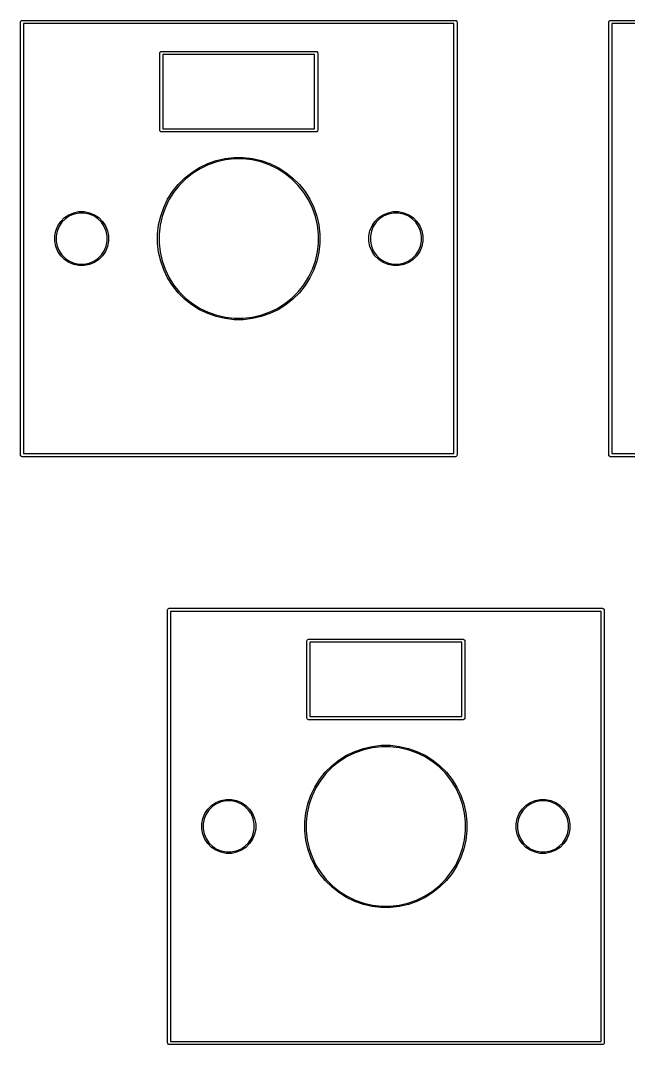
# Model space of a CAD drawing. Extents: x -11 to 295, y -114 to 10.
# Drawn here: x 78.45 to 98.09, y -45.05 to -11.95 of the extents above; entities that cross this region are included whole.
import ezdxf

# ---------------------------------------------------------------- set-up
doc = ezdxf.new("R2010")
doc.units = 0
doc.layers.add('BLACK', color=7, linetype='CONTINUOUS')

msp = doc.modelspace()

# ---------------------------------------------------------------- linework, layer by layer
at = {"layer": 'BLACK', "linetype": 'CONTINUOUS'}
for p, q in [((78.45, -12), (78.453806, -11.980866)), ((78.45, -26), (78.45, -12)), ((78.453806, -11.980866), (78.480866, -11.953806)), ((78.480866, -11.953806), (78.5, -11.95)), ((78.5, -11.95), (92.5, -11.95)), ((78.55, -12.05), (78.55, -25.95)), ((92.45, -12.05), (78.55, -12.05)), ((92.45, -25.95), (92.45, -12.05)), ((92.5, -11.95), (92.519134, -11.953806)), ((92.519134, -11.953806), (92.546194, -11.980866)), ((92.546194, -11.980866), (92.55, -12)), ((92.55, -12), (92.55, -26)), ((97.45, -12), (97.453806, -11.980866)), ((97.45, -26), (97.45, -12)), ((97.453806, -11.980866), (97.480866, -11.953806)), ((97.480866, -11.953806), (97.5, -11.95)), ((97.5, -11.95), (111.5, -11.95)), ((97.55, -12.05), (97.55, -25.95)), ((111.45, -12.05), (97.55, -12.05)), ((82.95, -13), (82.953806, -12.980866)), ((82.95, -15.5), (82.95, -13)), ((82.953806, -12.980866), (82.980866, -12.953806)), ((82.980866, -12.953806), (83, -12.95)), ((83, -12.95), (88, -12.95)), ((83.05, -13.05), (83.05, -15.45)), ((87.95, -13.05), (83.05, -13.05)), ((87.95, -15.45), (87.95, -13.05)), ((88, -12.95), (88.019134, -12.953806)), ((88.019134, -12.953806), (88.046194, -12.980866)), ((88.046194, -12.980866), (88.05, -13)), ((88.05, -13), (88.05, -15.5)), ((82.953806, -15.519134), (82.95, -15.5)), ((82.980866, -15.546194), (82.953806, -15.519134)), ((83, -15.55), (82.980866, -15.546194)), ((88, -15.55), (83, -15.55)), ((83.05, -15.45), (87.95, -15.45)), ((88.019134, -15.546194), (88, -15.55)), ((88.046194, -15.519134), (88.019134, -15.546194)), ((88.05, -15.5), (88.046194, -15.519134)), ((84.495456, -16.574816), (84.773307, -16.477592)), ((84.786025, -16.521739), (84.513038, -16.617262)), ((84.773307, -16.477592), (85.060296, -16.412089)), ((85.067992, -16.457382), (84.786025, -16.521739)), ((85.060296, -16.412089), (85.352815, -16.37913)), ((85.355391, -16.425), (85.067992, -16.457382)), ((85.352815, -16.37913), (85.647185, -16.37913)), ((85.644609, -16.425), (85.355391, -16.425)), ((85.932008, -16.457382), (85.644609, -16.425)), ((85.647185, -16.37913), (85.939704, -16.412089)), ((86.213975, -16.521739), (85.932008, -16.457382)), ((85.939704, -16.412089), (86.226693, -16.477592)), ((86.486962, -16.617262), (86.213975, -16.521739)), ((86.226693, -16.477592), (86.504544, -16.574816)), ((83.75084, -17.042689), (83.980988, -16.859153)), ((83.980988, -16.859153), (84.230238, -16.702539)), ((84.252461, -16.742749), (84.007574, -16.896622)), ((84.230238, -16.702539), (84.495456, -16.574816)), ((84.513038, -16.617262), (84.252461, -16.742749)), ((86.747539, -16.742749), (86.486962, -16.617262)), ((86.504544, -16.574816), (86.769762, -16.702539)), ((86.992426, -16.896622), (86.747539, -16.742749)), ((86.769762, -16.702539), (87.019012, -16.859153)), ((87.019012, -16.859153), (87.24916, -17.042689)), ((83.542689, -17.25084), (83.75084, -17.042689)), ((83.781454, -17.076946), (83.576946, -17.281454)), ((84.007574, -16.896622), (83.781454, -17.076946)), ((87.218546, -17.076946), (86.992426, -16.896622)), ((87.423054, -17.281454), (87.218546, -17.076946)), ((87.24916, -17.042689), (87.457311, -17.25084)), ((83.202539, -17.730238), (83.359153, -17.480988)), ((83.396622, -17.507574), (83.242749, -17.752461)), ((83.359153, -17.480988), (83.542689, -17.25084)), ((83.576946, -17.281454), (83.396622, -17.507574)), ((87.603378, -17.507574), (87.423054, -17.281454)), ((87.457311, -17.25084), (87.640847, -17.480988)), ((87.757251, -17.752461), (87.603378, -17.507574)), ((87.640847, -17.480988), (87.797461, -17.730238)), ((83.074816, -17.995456), (83.202539, -17.730238)), ((83.242749, -17.752461), (83.117262, -18.013038)), ((87.882738, -18.013038), (87.757251, -17.752461)), ((87.797461, -17.730238), (87.925184, -17.995456)), ((80.012528, -18.228319), (80.171001, -18.162677)), ((80.171001, -18.162677), (80.339235, -18.129213)), ((80.343745, -18.175), (80.184356, -18.206704)), ((80.339235, -18.129213), (80.510765, -18.129213)), ((80.506255, -18.175), (80.343745, -18.175)), ((80.665644, -18.206704), (80.506255, -18.175)), ((80.510765, -18.129213), (80.678999, -18.162677)), ((80.678999, -18.162677), (80.837472, -18.228319)), ((82.977592, -18.273307), (83.074816, -17.995456)), ((83.117262, -18.013038), (83.021739, -18.286025)), ((87.978261, -18.286025), (87.882738, -18.013038)), ((87.925184, -17.995456), (88.022408, -18.273307)), ((90.162528, -18.228319), (90.321001, -18.162677)), ((90.321001, -18.162677), (90.489235, -18.129213)), ((90.493745, -18.175), (90.334356, -18.206704)), ((90.489235, -18.129213), (90.660765, -18.129213)), ((90.656255, -18.175), (90.493745, -18.175)), ((90.815644, -18.206704), (90.656255, -18.175)), ((90.660765, -18.129213), (90.828999, -18.162677)), ((90.828999, -18.162677), (90.987472, -18.228319)), ((79.653319, -18.587528), (79.748616, -18.444906)), ((79.784181, -18.474093), (79.693894, -18.609216)), ((79.748616, -18.444906), (79.869906, -18.323616)), ((79.899093, -18.359181), (79.784181, -18.474093)), ((79.869906, -18.323616), (80.012528, -18.228319)), ((80.034216, -18.268894), (79.899093, -18.359181)), ((80.184356, -18.206704), (80.034216, -18.268894)), ((80.815784, -18.268894), (80.665644, -18.206704)), ((80.950907, -18.359181), (80.815784, -18.268894)), ((80.837472, -18.228319), (80.980094, -18.323616)), ((81.065819, -18.474093), (80.950907, -18.359181)), ((80.980094, -18.323616), (81.101384, -18.444906)), ((81.156106, -18.609216), (81.065819, -18.474093)), ((81.101384, -18.444906), (81.196681, -18.587528)), ((82.912089, -18.560296), (82.977592, -18.273307)), ((83.021739, -18.286025), (82.957382, -18.567992)), ((88.042618, -18.567992), (87.978261, -18.286025)), ((88.022408, -18.273307), (88.087911, -18.560296)), ((89.803319, -18.587528), (89.898616, -18.444906)), ((89.934181, -18.474093), (89.843894, -18.609216)), ((89.898616, -18.444906), (90.019906, -18.323616)), ((90.049093, -18.359181), (89.934181, -18.474093)), ((90.019906, -18.323616), (90.162528, -18.228319)), ((90.184216, -18.268894), (90.049093, -18.359181)), ((90.334356, -18.206704), (90.184216, -18.268894)), ((90.965784, -18.268894), (90.815644, -18.206704)), ((91.100907, -18.359181), (90.965784, -18.268894)), ((90.987472, -18.228319), (91.130094, -18.323616)), ((91.215819, -18.474093), (91.100907, -18.359181)), ((91.130094, -18.323616), (91.251384, -18.444906)), ((91.306106, -18.609216), (91.215819, -18.474093)), ((91.251384, -18.444906), (91.346681, -18.587528)), ((79.554213, -18.914235), (79.587677, -18.746001)), ((79.587677, -18.746001), (79.653319, -18.587528)), ((79.631704, -18.759356), (79.6, -18.918745)), ((79.693894, -18.609216), (79.631704, -18.759356)), ((81.218296, -18.759356), (81.156106, -18.609216)), ((81.196681, -18.587528), (81.262323, -18.746001)), ((81.25, -18.918745), (81.218296, -18.759356)), ((81.262323, -18.746001), (81.295787, -18.914235)), ((82.87913, -18.852815), (82.912089, -18.560296)), ((82.87913, -18.855391), (82.87913, -18.852815)), ((82.87913, -19.147185), (82.87913, -18.855391)), ((82.957382, -18.567992), (82.925, -18.855391)), ((82.925, -18.855391), (82.925, -19.144609)), ((88.075, -18.855391), (88.042618, -18.567992)), ((88.075, -19.144609), (88.075, -18.855391)), ((88.087911, -18.560296), (88.12087, -18.852815)), ((88.12087, -18.852815), (88.12087, -19.147185)), ((89.704213, -18.914235), (89.737677, -18.746001)), ((89.737677, -18.746001), (89.803319, -18.587528)), ((89.781704, -18.759356), (89.75, -18.918745)), ((89.843894, -18.609216), (89.781704, -18.759356)), ((91.368296, -18.759356), (91.306106, -18.609216)), ((91.346681, -18.587528), (91.412323, -18.746001)), ((91.4, -18.918745), (91.368296, -18.759356)), ((91.412323, -18.746001), (91.445787, -18.914235)), ((79.554213, -18.918745), (79.554213, -18.914235)), ((79.554213, -19.085765), (79.554213, -18.918745)), ((79.587677, -19.253999), (79.554213, -19.085765)), ((79.6, -18.918745), (79.6, -19.081255)), ((79.6, -19.081255), (79.631704, -19.240644)), ((81.218296, -19.240644), (81.25, -19.081255)), ((81.25, -19.081255), (81.25, -18.918745)), ((81.295787, -19.085765), (81.262323, -19.253999)), ((81.295787, -18.914235), (81.295787, -19.085765)), ((82.912089, -19.439704), (82.87913, -19.147185)), ((82.925, -19.144609), (82.957382, -19.432008)), ((88.042618, -19.432008), (88.075, -19.144609)), ((88.12087, -19.147185), (88.087911, -19.439704)), ((89.704213, -18.918745), (89.704213, -18.914235)), ((89.704213, -19.085765), (89.704213, -18.918745)), ((89.737677, -19.253999), (89.704213, -19.085765)), ((89.75, -18.918745), (89.75, -19.081255)), ((89.75, -19.081255), (89.781704, -19.240644)), ((91.368296, -19.240644), (91.4, -19.081255)), ((91.4, -19.081255), (91.4, -18.918745)), ((91.445787, -19.085765), (91.412323, -19.253999)), ((91.445787, -18.914235), (91.445787, -19.085765)), ((79.653319, -19.412472), (79.587677, -19.253999)), ((79.631704, -19.240644), (79.693894, -19.390784)), ((79.748616, -19.555094), (79.653319, -19.412472)), ((79.693894, -19.390784), (79.784181, -19.525907)), ((79.784181, -19.525907), (79.899093, -19.640819)), ((80.950907, -19.640819), (81.065819, -19.525907)), ((81.065819, -19.525907), (81.156106, -19.390784)), ((81.196681, -19.412472), (81.101384, -19.555094)), ((81.156106, -19.390784), (81.218296, -19.240644)), ((81.262323, -19.253999), (81.196681, -19.412472)), ((82.977592, -19.726693), (82.912089, -19.439704)), ((82.957382, -19.432008), (83.021739, -19.713975)), ((87.978261, -19.713975), (88.042618, -19.432008)), ((88.087911, -19.439704), (88.022408, -19.726693)), ((89.803319, -19.412472), (89.737677, -19.253999)), ((89.781704, -19.240644), (89.843894, -19.390784)), ((89.898616, -19.555094), (89.803319, -19.412472)), ((89.843894, -19.390784), (89.934181, -19.525907)), ((89.934181, -19.525907), (90.049093, -19.640819)), ((91.100907, -19.640819), (91.215819, -19.525907)), ((91.215819, -19.525907), (91.306106, -19.390784)), ((91.346681, -19.412472), (91.251384, -19.555094)), ((91.306106, -19.390784), (91.368296, -19.240644)), ((91.412323, -19.253999), (91.346681, -19.412472)), ((79.869906, -19.676384), (79.748616, -19.555094)), ((80.012528, -19.771681), (79.869906, -19.676384)), ((79.899093, -19.640819), (80.034216, -19.731106)), ((80.171001, -19.837323), (80.012528, -19.771681)), ((80.034216, -19.731106), (80.184356, -19.793296)), ((80.339235, -19.870787), (80.171001, -19.837323)), ((80.184356, -19.793296), (80.343745, -19.825)), ((80.343745, -19.825), (80.506255, -19.825)), ((80.506255, -19.825), (80.665644, -19.793296)), ((80.678999, -19.837323), (80.510765, -19.870787)), ((80.665644, -19.793296), (80.815784, -19.731106)), ((80.837472, -19.771681), (80.678999, -19.837323)), ((80.815784, -19.731106), (80.950907, -19.640819)), ((80.980094, -19.676384), (80.837472, -19.771681)), ((81.101384, -19.555094), (80.980094, -19.676384)), ((83.074816, -20.004544), (82.977592, -19.726693)), ((83.021739, -19.713975), (83.117262, -19.986962)), ((87.882738, -19.986962), (87.978261, -19.713975)), ((88.022408, -19.726693), (87.925184, -20.004544)), ((90.019906, -19.676384), (89.898616, -19.555094)), ((90.162528, -19.771681), (90.019906, -19.676384)), ((90.049093, -19.640819), (90.184216, -19.731106)), ((90.321001, -19.837323), (90.162528, -19.771681)), ((90.184216, -19.731106), (90.334356, -19.793296)), ((90.489235, -19.870787), (90.321001, -19.837323)), ((90.334356, -19.793296), (90.493745, -19.825)), ((90.493745, -19.825), (90.656255, -19.825)), ((90.656255, -19.825), (90.815644, -19.793296)), ((90.828999, -19.837323), (90.660765, -19.870787)), ((90.815644, -19.793296), (90.965784, -19.731106)), ((90.987472, -19.771681), (90.828999, -19.837323)), ((90.965784, -19.731106), (91.100907, -19.640819)), ((91.130094, -19.676384), (90.987472, -19.771681)), ((91.251384, -19.555094), (91.130094, -19.676384)), ((80.510765, -19.870787), (80.339235, -19.870787)), ((83.202539, -20.269762), (83.074816, -20.004544)), ((83.117262, -19.986962), (83.242749, -20.247539)), ((87.757251, -20.247539), (87.882738, -19.986962)), ((87.925184, -20.004544), (87.797461, -20.269762)), ((90.660765, -19.870787), (90.489235, -19.870787)), ((83.359153, -20.519012), (83.202539, -20.269762)), ((83.242749, -20.247539), (83.396622, -20.492426)), ((83.542689, -20.74916), (83.359153, -20.519012)), ((83.396622, -20.492426), (83.576946, -20.718546)), ((87.423054, -20.718546), (87.603378, -20.492426)), ((87.640847, -20.519012), (87.457311, -20.74916)), ((87.603378, -20.492426), (87.757251, -20.247539)), ((87.797461, -20.269762), (87.640847, -20.519012)), ((83.75084, -20.957311), (83.542689, -20.74916)), ((83.576946, -20.718546), (83.781454, -20.923054)), ((87.218546, -20.923054), (87.423054, -20.718546)), ((87.457311, -20.74916), (87.24916, -20.957311)), ((83.980988, -21.140847), (83.75084, -20.957311)), ((83.781454, -20.923054), (84.007574, -21.103378)), ((84.230238, -21.297461), (83.980988, -21.140847)), ((84.007574, -21.103378), (84.252461, -21.257251)), ((86.747539, -21.257251), (86.992426, -21.103378)), ((87.019012, -21.140847), (86.769762, -21.297461)), ((86.992426, -21.103378), (87.218546, -20.923054)), ((87.24916, -20.957311), (87.019012, -21.140847)), ((84.495456, -21.425184), (84.230238, -21.297461)), ((84.252461, -21.257251), (84.513038, -21.382738)), ((84.773307, -21.522408), (84.495456, -21.425184)), ((84.513038, -21.382738), (84.786025, -21.478261)), ((84.786025, -21.478261), (85.067992, -21.542618)), ((85.932008, -21.542618), (86.213975, -21.478261)), ((86.213975, -21.478261), (86.486962, -21.382738)), ((86.504544, -21.425184), (86.226693, -21.522408)), ((86.486962, -21.382738), (86.747539, -21.257251)), ((86.769762, -21.297461), (86.504544, -21.425184)), ((85.060296, -21.587911), (84.773307, -21.522408)), ((85.352815, -21.62087), (85.060296, -21.587911)), ((85.067992, -21.542618), (85.355391, -21.575)), ((85.647185, -21.62087), (85.352815, -21.62087)), ((85.355391, -21.575), (85.644609, -21.575)), ((85.644609, -21.575), (85.932008, -21.542618)), ((85.939704, -21.587911), (85.647185, -21.62087)), ((86.226693, -21.522408), (85.939704, -21.587911)), ((78.453806, -26.019134), (78.45, -26)), ((78.480866, -26.046194), (78.453806, -26.019134)), ((78.5, -26.05), (78.480866, -26.046194)), ((92.5, -26.05), (78.5, -26.05)), ((78.55, -25.95), (92.45, -25.95)), ((92.519134, -26.046194), (92.5, -26.05)), ((92.546194, -26.019134), (92.519134, -26.046194)), ((92.55, -26), (92.546194, -26.019134)), ((97.453806, -26.019134), (97.45, -26)), ((97.480866, -26.046194), (97.453806, -26.019134)), ((97.5, -26.05), (97.480866, -26.046194)), ((111.5, -26.05), (97.5, -26.05)), ((97.55, -25.95), (111.45, -25.95)), ((83.2, -31), (83.203806, -30.980866)), ((83.2, -45), (83.2, -31)), ((83.203806, -30.980866), (83.230866, -30.953806)), ((83.230866, -30.953806), (83.25, -30.95)), ((83.25, -30.95), (97.25, -30.95)), ((83.3, -31.05), (83.3, -44.95)), ((97.2, -31.05), (83.3, -31.05)), ((97.2, -44.95), (97.2, -31.05)), ((97.25, -30.95), (97.269134, -30.953806)), ((97.269134, -30.953806), (97.296194, -30.980866)), ((97.296194, -30.980866), (97.3, -31)), ((97.3, -31), (97.3, -45)), ((87.7, -32), (87.703806, -31.980866)), ((87.7, -34.5), (87.7, -32)), ((87.703806, -31.980866), (87.730866, -31.953806)), ((87.730866, -31.953806), (87.75, -31.95)), ((87.75, -31.95), (92.75, -31.95)), ((87.8, -32.05), (87.8, -34.45)), ((92.7, -32.05), (87.8, -32.05)), ((92.7, -34.45), (92.7, -32.05)), ((92.75, -31.95), (92.769134, -31.953806)), ((92.769134, -31.953806), (92.796194, -31.980866)), ((92.796194, -31.980866), (92.8, -32)), ((92.8, -32), (92.8, -34.5)), ((87.703806, -34.519134), (87.7, -34.5)), ((87.730866, -34.546194), (87.703806, -34.519134)), ((87.75, -34.55), (87.730866, -34.546194)), ((92.75, -34.55), (87.75, -34.55)), ((87.8, -34.45), (92.7, -34.45)), ((92.769134, -34.546194), (92.75, -34.55)), ((92.796194, -34.519134), (92.769134, -34.546194)), ((92.8, -34.5), (92.796194, -34.519134)), ((89.523307, -35.477592), (89.810296, -35.412089)), ((89.810296, -35.412089), (90.102815, -35.37913)), ((90.102815, -35.37913), (90.397185, -35.37913)), ((90.397185, -35.37913), (90.689704, -35.412089)), ((90.689704, -35.412089), (90.976693, -35.477592)), ((88.730988, -35.859153), (88.980238, -35.702539)), ((89.002461, -35.742749), (88.757574, -35.896622)), ((88.980238, -35.702539), (89.245456, -35.574816)), ((89.263038, -35.617262), (89.002461, -35.742749)), ((89.245456, -35.574816), (89.523307, -35.477592)), ((89.536025, -35.521739), (89.263038, -35.617262)), ((89.817992, -35.457382), (89.536025, -35.521739)), ((90.105391, -35.425), (89.817992, -35.457382)), ((90.394609, -35.425), (90.105391, -35.425)), ((90.682008, -35.457382), (90.394609, -35.425)), ((90.963975, -35.521739), (90.682008, -35.457382)), ((91.236962, -35.617262), (90.963975, -35.521739)), ((90.976693, -35.477592), (91.254544, -35.574816)), ((91.497539, -35.742749), (91.236962, -35.617262)), ((91.254544, -35.574816), (91.519762, -35.702539)), ((91.742426, -35.896622), (91.497539, -35.742749)), ((91.519762, -35.702539), (91.769012, -35.859153)), ((88.292689, -36.25084), (88.50084, -36.042689)), ((88.531454, -36.076946), (88.326946, -36.281454)), ((88.50084, -36.042689), (88.730988, -35.859153)), ((88.757574, -35.896622), (88.531454, -36.076946)), ((91.968546, -36.076946), (91.742426, -35.896622)), ((91.769012, -35.859153), (91.99916, -36.042689)), ((92.173054, -36.281454), (91.968546, -36.076946)), ((91.99916, -36.042689), (92.207311, -36.25084)), ((88.109153, -36.480988), (88.292689, -36.25084)), ((88.326946, -36.281454), (88.146622, -36.507574)), ((92.353378, -36.507574), (92.173054, -36.281454)), ((92.207311, -36.25084), (92.390847, -36.480988)), ((87.824816, -36.995456), (87.952539, -36.730238)), ((87.952539, -36.730238), (88.109153, -36.480988)), ((88.146622, -36.507574), (87.992749, -36.752461)), ((92.507251, -36.752461), (92.353378, -36.507574)), ((92.390847, -36.480988), (92.547461, -36.730238)), ((92.547461, -36.730238), (92.675184, -36.995456)), ((87.727592, -37.273307), (87.824816, -36.995456)), ((87.867262, -37.013038), (87.771739, -37.286025)), ((87.992749, -36.752461), (87.867262, -37.013038)), ((92.632738, -37.013038), (92.507251, -36.752461)), ((92.728261, -37.286025), (92.632738, -37.013038)), ((92.675184, -36.995456), (92.772408, -37.273307)), ((84.498616, -37.444906), (84.619906, -37.323616)), ((84.649093, -37.359181), (84.534181, -37.474093)), ((84.619906, -37.323616), (84.762528, -37.228319)), ((84.784216, -37.268894), (84.649093, -37.359181)), ((84.762528, -37.228319), (84.921001, -37.162677)), ((84.934356, -37.206704), (84.784216, -37.268894)), ((84.921001, -37.162677), (85.089235, -37.129213)), ((85.093745, -37.175), (84.934356, -37.206704)), ((85.089235, -37.129213), (85.260765, -37.129213)), ((85.256255, -37.175), (85.093745, -37.175)), ((85.415644, -37.206704), (85.256255, -37.175)), ((85.260765, -37.129213), (85.428999, -37.162677)), ((85.565784, -37.268894), (85.415644, -37.206704)), ((85.428999, -37.162677), (85.587472, -37.228319)), ((85.700907, -37.359181), (85.565784, -37.268894)), ((85.587472, -37.228319), (85.730094, -37.323616)), ((85.815819, -37.474093), (85.700907, -37.359181)), ((85.730094, -37.323616), (85.851384, -37.444906)), ((87.662089, -37.560296), (87.727592, -37.273307)), ((87.771739, -37.286025), (87.707382, -37.567992)), ((92.792618, -37.567992), (92.728261, -37.286025)), ((92.772408, -37.273307), (92.837911, -37.560296)), ((94.648616, -37.444906), (94.769906, -37.323616)), ((94.799093, -37.359181), (94.684181, -37.474093)), ((94.769906, -37.323616), (94.912528, -37.228319)), ((94.934216, -37.268894), (94.799093, -37.359181)), ((94.912528, -37.228319), (95.071001, -37.162677)), ((95.084356, -37.206704), (94.934216, -37.268894)), ((95.071001, -37.162677), (95.239235, -37.129213)), ((95.243745, -37.175), (95.084356, -37.206704)), ((95.239235, -37.129213), (95.410765, -37.129213)), ((95.406255, -37.175), (95.243745, -37.175)), ((95.565644, -37.206704), (95.406255, -37.175)), ((95.410765, -37.129213), (95.578999, -37.162677)), ((95.715784, -37.268894), (95.565644, -37.206704)), ((95.578999, -37.162677), (95.737472, -37.228319)), ((95.850907, -37.359181), (95.715784, -37.268894)), ((95.737472, -37.228319), (95.880094, -37.323616)), ((95.965819, -37.474093), (95.850907, -37.359181)), ((95.880094, -37.323616), (96.001384, -37.444906)), ((84.337677, -37.746001), (84.403319, -37.587528)), ((84.443894, -37.609216), (84.381704, -37.759356)), ((84.403319, -37.587528), (84.498616, -37.444906)), ((84.534181, -37.474093), (84.443894, -37.609216)), ((85.906106, -37.609216), (85.815819, -37.474093)), ((85.851384, -37.444906), (85.946681, -37.587528)), ((85.968296, -37.759356), (85.906106, -37.609216)), ((85.946681, -37.587528), (86.012323, -37.746001)), ((87.62913, -37.852815), (87.662089, -37.560296)), ((87.707382, -37.567992), (87.675, -37.855391)), ((92.825, -37.855391), (92.792618, -37.567992)), ((92.837911, -37.560296), (92.87087, -37.852815)), ((94.487677, -37.746001), (94.553319, -37.587528)), ((94.593894, -37.609216), (94.531704, -37.759356)), ((94.553319, -37.587528), (94.648616, -37.444906)), ((94.684181, -37.474093), (94.593894, -37.609216)), ((96.056106, -37.609216), (95.965819, -37.474093)), ((96.001384, -37.444906), (96.096681, -37.587528)), ((96.118296, -37.759356), (96.056106, -37.609216)), ((96.096681, -37.587528), (96.162323, -37.746001)), ((84.304213, -37.914235), (84.337677, -37.746001)), ((84.304213, -37.918745), (84.304213, -37.914235)), ((84.304213, -38.085765), (84.304213, -37.918745)), ((84.381704, -37.759356), (84.35, -37.918745)), ((84.35, -37.918745), (84.35, -38.081255)), ((86, -37.918745), (85.968296, -37.759356)), ((86, -38.081255), (86, -37.918745)), ((86.012323, -37.746001), (86.045787, -37.914235)), ((86.045787, -37.914235), (86.045787, -38.085765)), ((87.62913, -37.855391), (87.62913, -37.852815)), ((87.62913, -38.147185), (87.62913, -37.855391)), ((87.675, -37.855391), (87.675, -38.144609)), ((92.825, -38.144609), (92.825, -37.855391)), ((92.87087, -37.852815), (92.87087, -38.147185)), ((94.454213, -37.914235), (94.487677, -37.746001)), ((94.454213, -37.918745), (94.454213, -37.914235)), ((94.454213, -38.085765), (94.454213, -37.918745)), ((94.531704, -37.759356), (94.5, -37.918745)), ((94.5, -37.918745), (94.5, -38.081255)), ((96.15, -37.918745), (96.118296, -37.759356)), ((96.15, -38.081255), (96.15, -37.918745)), ((96.162323, -37.746001), (96.195787, -37.914235)), ((96.195787, -37.914235), (96.195787, -38.085765)), ((84.337677, -38.253999), (84.304213, -38.085765)), ((84.403319, -38.412472), (84.337677, -38.253999)), ((84.35, -38.081255), (84.381704, -38.240644)), ((84.381704, -38.240644), (84.443894, -38.390784)), ((84.443894, -38.390784), (84.534181, -38.525907)), ((85.815819, -38.525907), (85.906106, -38.390784)), ((85.906106, -38.390784), (85.968296, -38.240644)), ((86.012323, -38.253999), (85.946681, -38.412472)), ((85.968296, -38.240644), (86, -38.081255)), ((86.045787, -38.085765), (86.012323, -38.253999)), ((87.662089, -38.439704), (87.62913, -38.147185)), ((87.675, -38.144609), (87.707382, -38.432008)), ((92.792618, -38.432008), (92.825, -38.144609)), ((92.87087, -38.147185), (92.837911, -38.439704)), ((94.487677, -38.253999), (94.454213, -38.085765)), ((94.553319, -38.412472), (94.487677, -38.253999)), ((94.5, -38.081255), (94.531704, -38.240644)), ((94.531704, -38.240644), (94.593894, -38.390784)), ((94.593894, -38.390784), (94.684181, -38.525907)), ((95.965819, -38.525907), (96.056106, -38.390784)), ((96.056106, -38.390784), (96.118296, -38.240644)), ((96.162323, -38.253999), (96.096681, -38.412472)), ((96.118296, -38.240644), (96.15, -38.081255)), ((96.195787, -38.085765), (96.162323, -38.253999)), ((84.498616, -38.555094), (84.403319, -38.412472)), ((84.619906, -38.676384), (84.498616, -38.555094)), ((84.534181, -38.525907), (84.649093, -38.640819)), ((84.762528, -38.771681), (84.619906, -38.676384)), ((84.649093, -38.640819), (84.784216, -38.731106)), ((85.565784, -38.731106), (85.700907, -38.640819)), ((85.730094, -38.676384), (85.587472, -38.771681)), ((85.700907, -38.640819), (85.815819, -38.525907)), ((85.851384, -38.555094), (85.730094, -38.676384)), ((85.946681, -38.412472), (85.851384, -38.555094)), ((87.727592, -38.726693), (87.662089, -38.439704)), ((87.707382, -38.432008), (87.771739, -38.713975)), ((87.824816, -39.004544), (87.727592, -38.726693)), ((87.771739, -38.713975), (87.867262, -38.986962)), ((92.632738, -38.986962), (92.728261, -38.713975)), ((92.772408, -38.726693), (92.675184, -39.004544)), ((92.728261, -38.713975), (92.792618, -38.432008)), ((92.837911, -38.439704), (92.772408, -38.726693)), ((94.648616, -38.555094), (94.553319, -38.412472)), ((94.769906, -38.676384), (94.648616, -38.555094)), ((94.684181, -38.525907), (94.799093, -38.640819)), ((94.912528, -38.771681), (94.769906, -38.676384)), ((94.799093, -38.640819), (94.934216, -38.731106)), ((95.715784, -38.731106), (95.850907, -38.640819)), ((95.880094, -38.676384), (95.737472, -38.771681)), ((95.850907, -38.640819), (95.965819, -38.525907)), ((96.001384, -38.555094), (95.880094, -38.676384)), ((96.096681, -38.412472), (96.001384, -38.555094)), ((84.921001, -38.837323), (84.762528, -38.771681)), ((84.784216, -38.731106), (84.934356, -38.793296)), ((85.089235, -38.870787), (84.921001, -38.837323)), ((84.934356, -38.793296), (85.093745, -38.825)), ((85.260765, -38.870787), (85.089235, -38.870787)), ((85.093745, -38.825), (85.256255, -38.825)), ((85.256255, -38.825), (85.415644, -38.793296)), ((85.428999, -38.837323), (85.260765, -38.870787)), ((85.415644, -38.793296), (85.565784, -38.731106)), ((85.587472, -38.771681), (85.428999, -38.837323)), ((87.952539, -39.269762), (87.824816, -39.004544)), ((87.867262, -38.986962), (87.992749, -39.247539)), ((92.507251, -39.247539), (92.632738, -38.986962)), ((92.675184, -39.004544), (92.547461, -39.269762)), ((95.071001, -38.837323), (94.912528, -38.771681)), ((94.934216, -38.731106), (95.084356, -38.793296)), ((95.239235, -38.870787), (95.071001, -38.837323)), ((95.084356, -38.793296), (95.243745, -38.825)), ((95.410765, -38.870787), (95.239235, -38.870787)), ((95.243745, -38.825), (95.406255, -38.825)), ((95.406255, -38.825), (95.565644, -38.793296)), ((95.578999, -38.837323), (95.410765, -38.870787)), ((95.565644, -38.793296), (95.715784, -38.731106)), ((95.737472, -38.771681), (95.578999, -38.837323)), ((88.109153, -39.519012), (87.952539, -39.269762)), ((87.992749, -39.247539), (88.146622, -39.492426)), ((92.353378, -39.492426), (92.507251, -39.247539)), ((92.547461, -39.269762), (92.390847, -39.519012)), ((88.292689, -39.74916), (88.109153, -39.519012)), ((88.146622, -39.492426), (88.326946, -39.718546)), ((88.326946, -39.718546), (88.531454, -39.923054)), ((91.968546, -39.923054), (92.173054, -39.718546)), ((92.173054, -39.718546), (92.353378, -39.492426)), ((92.390847, -39.519012), (92.207311, -39.74916)), ((88.50084, -39.957311), (88.292689, -39.74916)), ((88.730988, -40.140847), (88.50084, -39.957311)), ((88.531454, -39.923054), (88.757574, -40.103378)), ((91.742426, -40.103378), (91.968546, -39.923054)), ((91.99916, -39.957311), (91.769012, -40.140847)), ((92.207311, -39.74916), (91.99916, -39.957311)), ((88.980238, -40.297461), (88.730988, -40.140847)), ((88.757574, -40.103378), (89.002461, -40.257251)), ((89.245456, -40.425184), (88.980238, -40.297461)), ((89.002461, -40.257251), (89.263038, -40.382738)), ((91.236962, -40.382738), (91.497539, -40.257251)), ((91.519762, -40.297461), (91.254544, -40.425184)), ((91.497539, -40.257251), (91.742426, -40.103378)), ((91.769012, -40.140847), (91.519762, -40.297461)), ((89.523307, -40.522408), (89.245456, -40.425184)), ((89.263038, -40.382738), (89.536025, -40.478261)), ((89.810296, -40.587911), (89.523307, -40.522408)), ((89.536025, -40.478261), (89.817992, -40.542618)), ((90.102815, -40.62087), (89.810296, -40.587911)), ((89.817992, -40.542618), (90.105391, -40.575)), ((90.397185, -40.62087), (90.102815, -40.62087)), ((90.105391, -40.575), (90.394609, -40.575)), ((90.394609, -40.575), (90.682008, -40.542618)), ((90.689704, -40.587911), (90.397185, -40.62087)), ((90.682008, -40.542618), (90.963975, -40.478261)), ((90.976693, -40.522408), (90.689704, -40.587911)), ((90.963975, -40.478261), (91.236962, -40.382738)), ((91.254544, -40.425184), (90.976693, -40.522408)), ((83.203806, -45.019134), (83.2, -45)), ((83.3, -44.95), (97.2, -44.95)), ((97.3, -45), (97.296194, -45.019134)), ((83.230866, -45.046194), (83.203806, -45.019134)), ((83.25, -45.05), (83.230866, -45.046194)), ((97.25, -45.05), (83.25, -45.05)), ((97.269134, -45.046194), (97.25, -45.05)), ((97.296194, -45.019134), (97.269134, -45.046194))]:
    msp.add_line(p, q, dxfattribs=at)

doc.saveas('drawing.dxf')
